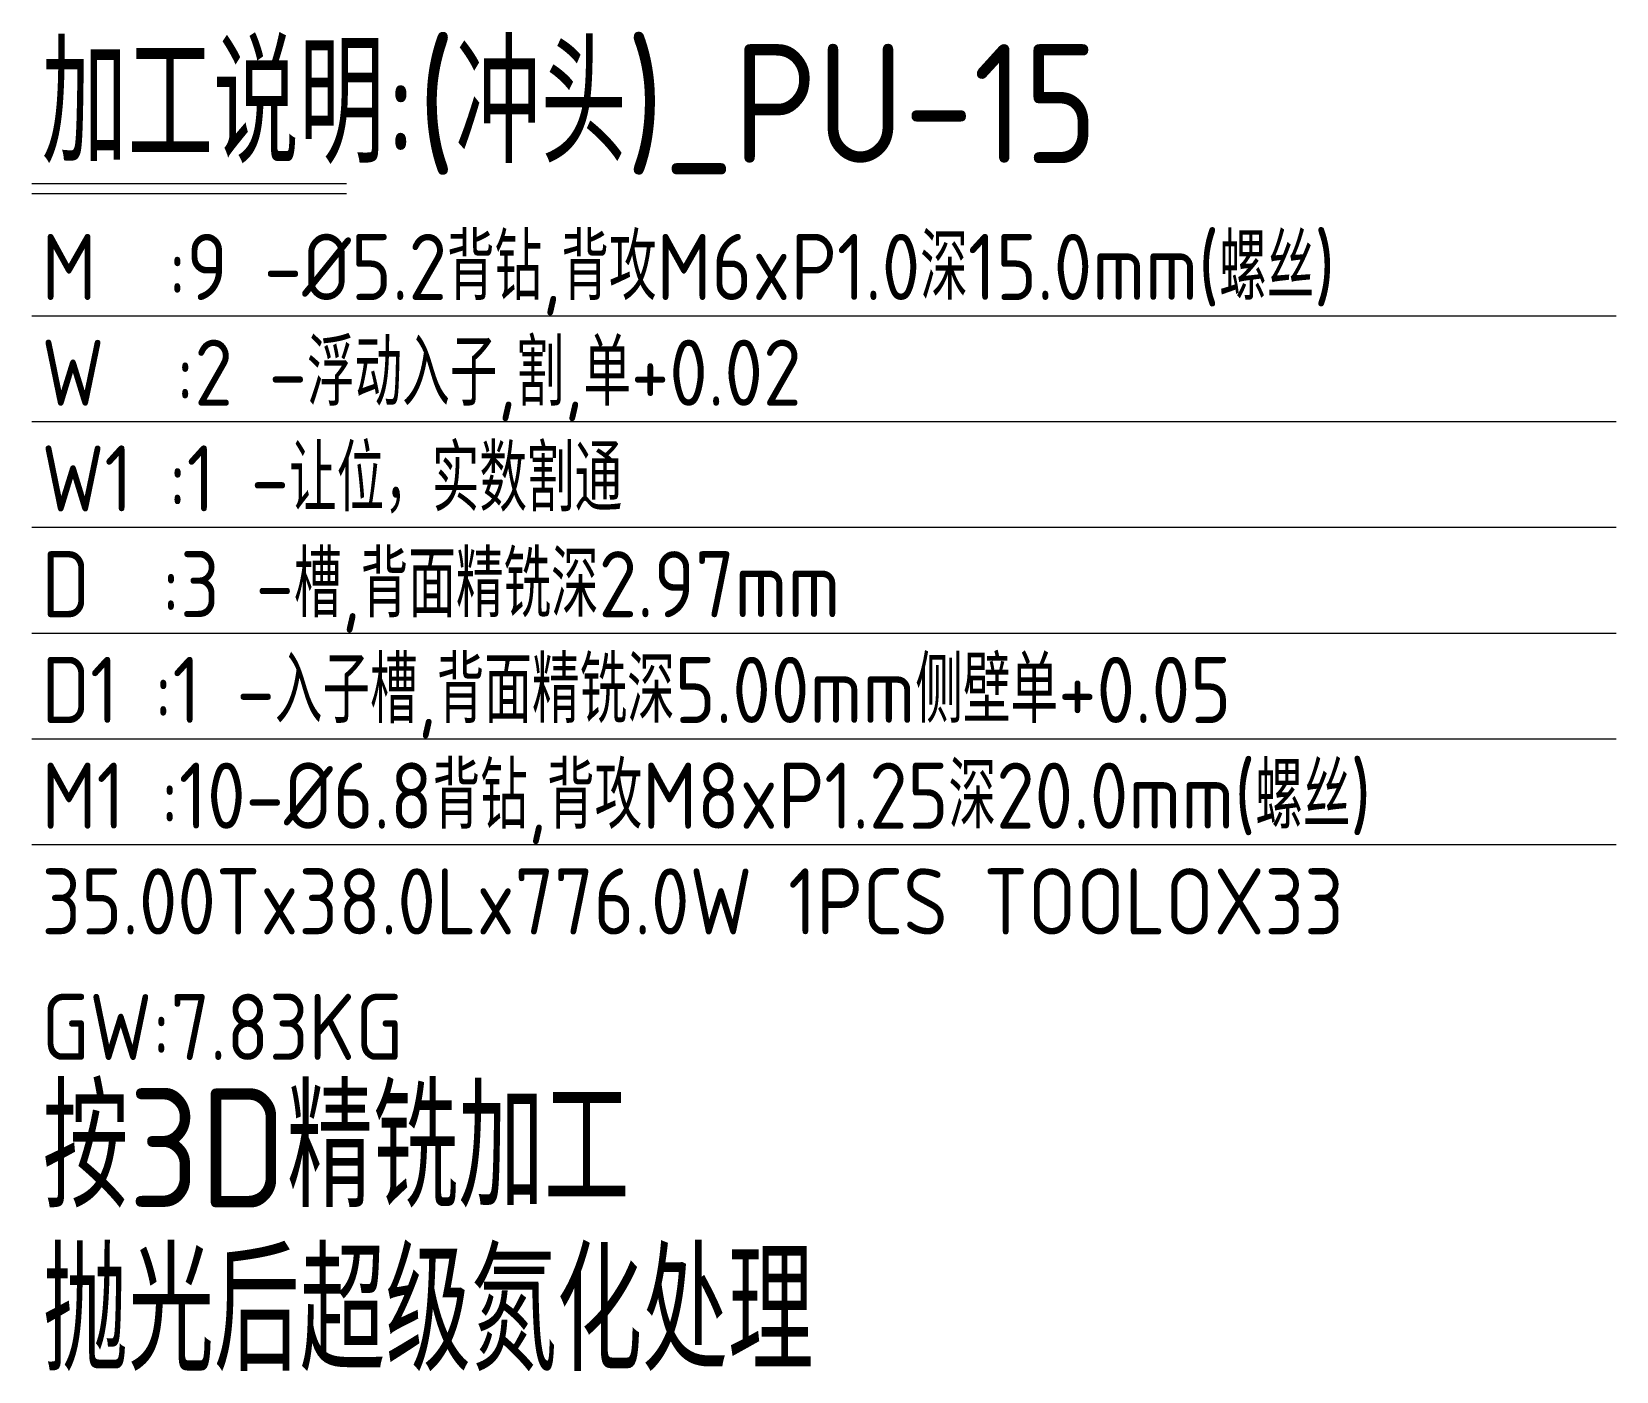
# Model space of a CAD drawing. Header units: millimetres. Extents: x 20884 to 21894, y 60571 to 61138.
# Drawn here: x 21005.1 to 21244.8, y 60571.5 to 60774.2 of the extents above; entities that cross this region are included whole.
import ezdxf

# ---------------------------------------------------------------- set-up
doc = ezdxf.new("R2010")
doc.units = ezdxf.units.MM
doc.layers.add('dim', color=4, linetype='Continuous')
doc.styles.add('gbenor', font='gbenor.shx', dxfattribs={"bigfont": 'gbcbig'})

msp = doc.modelspace()

# ---------------------------------------------------------------- linework, layer by layer
at = {"layer": 'dim', "color": 8, "linetype": 'Continuous', "lineweight": 18}
for p, q in [((21005.053, 60751.193), (21052.681, 60751.193)), ((21005.053, 60749.693), (21052.681, 60749.693)), ((21005.053, 60731.193), (21244.813, 60731.193)), ((21005.053, 60715.193), (21244.813, 60715.193)), ((21005.053, 60699.193), (21244.813, 60699.193)), ((21005.053, 60683.193), (21244.813, 60683.193)), ((21005.053, 60667.193), (21244.813, 60667.193)), ((21005.053, 60651.193), (21244.813, 60651.193))]:
    msp.add_line(p, q, dxfattribs=at)

# ---------------------------------------------------------------- texts
at = {"layer": 'dim', "color": 4, "lineweight": 18, "style": 'gbenor'}
for s, height, p in [('加工说明:(冲头)_PU-15', 18, (21006.575, 60754.3)), ('M  :9 -%%c5.2背钻,背攻M6xP1.0深15.0mm(螺丝)', 10, (21006.553, 60733.586)), ('D  :3 -槽,背面精铣深2.97mm', 10, (21006.553, 60685.586)), ('D1 :1 -入子槽,背面精铣深5.00mm侧壁单+0.05', 10, (21006.553, 60669.586)), ('M1 :10-%%c6.8背钻,背攻M8xP1.25深20.0mm(螺丝)', 10, (21006.553, 60653.586)), ('35.00Tx38.0Lx776.0W 1PCS TOOLOX33', 10, (21006.553, 60637.586)), ('GW:7.83KG ', 10, (21006.553, 60618.586))]:
    msp.add_text(s, height=height, dxfattribs=at).set_placement(p)
at = {"layer": 'dim', "color": 1, "lineweight": 18, "style": 'gbenor'}
for s, p in [('W  :2 -浮动入子,割,单+0.02', (21006.553, 60717.586)), ('W1 :1 -让位，实数割通', (21006.553, 60701.586))]:
    msp.add_text(s, height=10, dxfattribs=at).set_placement(p)
at = {"layer": 'dim', "color": 21, "lineweight": 18, "style": 'gbenor'}
for s, p in [('按3D精铣加工', (21006.721, 60596.3)), ('抛光后超级氮化处理', (21006.721, 60571.55))]:
    msp.add_text(s, height=18, dxfattribs=at).set_placement(p)

doc.saveas('drawing.dxf')
